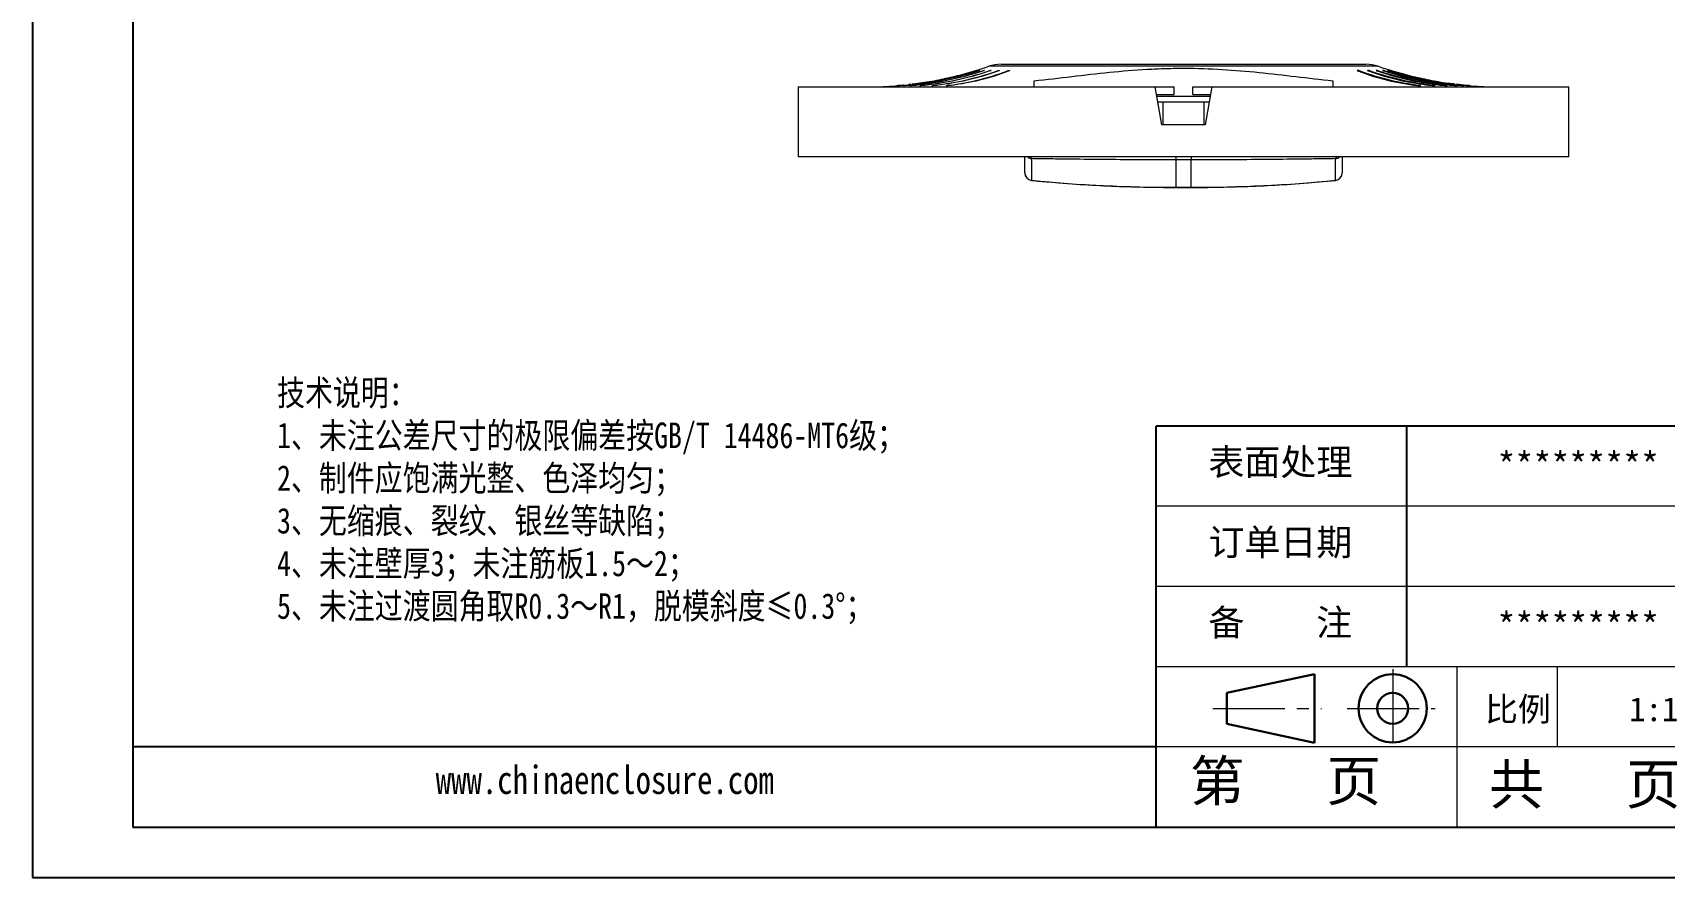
# Model space of a CAD drawing. Header units: inches. Extents: x -1125 to 2189, y 556 to 1115.
# Drawn here: x 767.9 to 1199.7, y 557.2 to 780.8 of the extents above; entities that cross this region are included whole.
import ezdxf

# ---------------------------------------------------------------- set-up
doc = ezdxf.new("R2010")
doc.units = ezdxf.units.IN
doc.linetypes.add('CENTER2', pattern=[28.575, 19.05, -3.175, 3.175, -3.175])
doc.layers.add('文字', color=81, linetype='Continuous')
for name, color, linetype, lineweight in [('粗实线', 7, 'Continuous', 30), ('细实线', 3, 'Continuous', 9), ('细点划线', 2, 'CENTER2', 9)]:
    doc.layers.add(name, color=color, linetype=linetype, lineweight=lineweight)
doc.styles.get("Standard").update_dxf_attribs({"font": 'txt', "bigfont": 'gbcbig.shx'})
doc.styles.add('宋体', font='', dxfattribs={"width": 0.8, "height": 3.5})
doc.styles.get('宋体').set_extended_font_data('SimSun')

msp = doc.modelspace()

# ---------------------------------------------------------------- linework, layer by layer
for p, q in [((767.916, 1114.584), (767.916, 557.2)), ((794.458, 1101.313), (794.458, 570.471)), ((1224.439, 676.64), (1065.187, 676.64)), ((1065.187, 570.471), (1065.187, 676.64)), ((1131.542, 612.939), (1131.542, 676.64)), ((1065.187, 591.705), (794.458, 591.705)), ((794.458, 570.471), (1542.944, 570.471)), ((767.916, 557.2), (1556.215, 557.2))]:
    msp.add_line(p, q)
at = {"color": 8, "linetype": 'Continuous', "lineweight": 15}
for p, q in [((1020.794, 770.488), (1020.794, 770.599)), ((1072.454, 771.843), (1020.911, 771.843)), ((1023.003, 770.453), (1023.003, 770.599)), ((1025.686, 770.412), (1025.686, 770.599)), ((1123.997, 771.843), (1072.454, 771.843)), ((1119.222, 770.412), (1119.222, 770.599)), ((1121.906, 770.453), (1121.906, 770.599)), ((1124.114, 770.488), (1124.114, 770.599)), ((1002.937, 766.731), (1002.937, 766.761)), ((1006.113, 766.726), (1006.113, 766.761)), ((1009.926, 766.723), (1009.926, 766.761)), ((1134.982, 766.723), (1134.982, 766.761)), ((1138.796, 766.726), (1138.796, 766.761)), ((1141.972, 766.731), (1141.972, 766.761)), ((1032.263, 741.674), (1032.261, 741.644)), ((1070.404, 739.794), (1070.404, 739.824)), ((1074.504, 739.794), (1074.504, 739.824)), ((1112.648, 741.644), (1112.645, 741.674))]:
    msp.add_line(p, q, dxfattribs=at)
at = {"color": 7, "linetype": 'Continuous', "lineweight": 15}
for p, q in [((1024.17, 772.389), (1120.738, 772.389)), ((970.454, 766.389), (970.454, 747.889)), ((970.454, 766.389), (1064.941, 766.389)), ((997.507, 766.761), (998.225, 766.844)), ((998.234, 766.832), (997.679, 766.767)), ((998.398, 766.883), (998.269, 766.87)), ((1000.252, 767.09), (999.717, 767.027)), ((1066.704, 756.389), (1064.941, 766.389)), ((1064.941, 766.389), (1069.954, 766.389)), ((1065.294, 764.389), (1069.954, 764.389)), ((1069.954, 764.389), (1069.954, 766.389)), ((1074.954, 764.389), (1074.954, 766.389)), ((1074.954, 766.389), (1079.967, 766.389)), ((1074.954, 764.389), (1079.615, 764.389)), ((1079.967, 766.389), (1078.204, 756.389)), ((1079.967, 766.389), (1174.454, 766.389)), ((1147.402, 766.761), (1146.683, 766.844)), ((1146.711, 766.828), (1147.23, 766.767)), ((1174.454, 747.889), (1174.454, 766.389)), ((1079.527, 763.889), (1065.382, 763.889)), ((1079.263, 762.389), (1065.64, 762.389)), ((1066.954, 762.389), (1066.954, 756.389)), ((1077.954, 756.389), (1077.954, 762.389)), ((1078.204, 756.389), (1066.704, 756.389)), ((1174.454, 747.889), (970.454, 747.889)), ((1030.454, 743.635), (1030.454, 747.889)), ((1032.263, 747.41), (1032.263, 741.674)), ((1070.404, 747.122), (1070.404, 739.824)), ((1074.504, 739.824), (1074.504, 747.122)), ((1112.645, 741.674), (1112.645, 747.41)), ((1114.454, 747.889), (1114.454, 743.635)), ((1070.404, 739.824), (1074.504, 739.824)), ((1070.404, 739.794), (1074.504, 739.794))]:
    msp.add_line(p, q, dxfattribs=at)
at = {"color": 7, "linetype": 'Continuous', "lineweight": 15, "flags": 128}
msp.add_lwpolyline([(1146.635, 766.871), (1145.937, 766.943), (1144.726, 767.082)], dxfattribs=at)
at = {"color": 7, "linetype": 'Continuous', "lineweight": 15}
for centre, radius, start, end in [((988.204, 866.724), 100.36, 284.90638, 289.02021), ((1024.17, 762.389), 10, 90, 109.02021), ((1120.738, 762.389), 10, 70.97979, 90), ((1156.704, 866.724), 100.36, 250.97979, 255.20768), ((988.204, 866.724), 100.36, 271.28475, 275.09192), ((1156.704, 866.724), 100.36, 264.84624, 268.71525), ((1032.454, 743.635), 2, 180, 264.44451), ((1032.436, 743.648), 1.981, 180.38646, 265.01567), ((1112.473, 743.648), 1.981, 274.98433, 359.61354), ((1112.454, 743.635), 2, 275.55549, 0)]:
    msp.add_arc(centre, radius, start, end, dxfattribs=at)
at = {"color": 8, "linetype": 'Continuous', "lineweight": 15}
for centre, radius, start, end in [((1032.45, 749.415), 2.014, 229.24179, 264.6744), ((1032.773, 748.234), 0.969, 200.83999, 238.28979), ((1082.33, 747.992), 11.958, 180.4892, 184.16965), ((1062.578, 747.992), 11.958, 355.83035, 359.5108), ((1112.135, 748.234), 0.969, 301.71021, 339.16001), ((1112.458, 749.415), 2.014, 275.3256, 310.75821)]:
    msp.add_arc(centre, radius, start, end, dxfattribs=at)
at = {"color": 7, "linetype": 'Continuous', "lineweight": 15}
for centre, major_axis, ratio, start_param, end_param in [((1072.454, 731.058), (91.081, 0), 0.1764123, 1.5482897, 1.5933029), ((1070.404, 1145.933), (0, 406.109), 0.9849563, 3.0460952, 3.1415927), ((1074.504, 1145.933), (0, 406.109), 0.9849563, 3.1415927, 3.2370901)]:
    msp.add_ellipse(centre, major_axis=major_axis, ratio=ratio, start_param=start_param, end_param=end_param, dxfattribs=at)
for points, knots in [([(998.613, 766.761), (1001.887, 767.063), (1005.129, 767.536), (1011.553, 768.816), (1014.734, 769.623), (1017.883, 770.599)], [0, 0, 0, 0, 0.5, 0.5, 1, 1, 1, 1]), ([(1018.151, 770.626), (1015.002, 769.645), (1011.821, 768.834), (1005.398, 767.547), (1002.155, 767.072), (998.88, 766.767)], [0, 0, 0, 0, 0.5, 0.5, 1, 1, 1, 1]), ([(1000.429, 766.761), (1003.598, 767.063), (1006.737, 767.536), (1012.955, 768.816), (1016.034, 769.623), (1019.082, 770.599)], [0, 0, 0, 0, 0.5, 0.5, 1, 1, 1, 1]), ([(1017.38, 770.626), (1015.778, 770.162), (1012.572, 769.235), (1007.665, 768.167), (1003.672, 767.448), (1001.299, 767.186), (1000.6, 767.109)], [0, 0, 0, 0, 0.2913617, 0.5827233, 0.8770819, 1, 1, 1, 1]), ([(1000.667, 767.128), (1001.269, 767.194), (1003.528, 767.443), (1007.425, 768.141), (1012.349, 769.201), (1015.589, 770.133), (1017.208, 770.599)], [0, 0, 0, 0, 0.1074073, 0.4029213, 0.7014603, 1, 1, 1, 1]), ([(1019.443, 770.626), (1016.395, 769.645), (1013.316, 768.834), (1007.098, 767.547), (1003.959, 767.072), (1000.789, 766.767)], [0, 0, 0, 0, 0.5, 0.5, 1, 1, 1, 1]), ([(1002.937, 766.761), (1005.971, 767.063), (1008.976, 767.536), (1014.928, 768.816), (1017.876, 769.623), (1020.794, 770.599)], [0, 0, 0, 0, 0.5, 0.5, 1, 1, 1, 1]), ([(1021.245, 770.626), (1018.326, 769.645), (1015.379, 768.834), (1009.427, 767.547), (1006.421, 767.072), (1003.387, 766.767)], [0, 0, 0, 0, 0.5, 0.5, 1, 1, 1, 1]), ([(1006.113, 766.761), (1008.982, 767.063), (1011.824, 767.536), (1017.454, 768.816), (1020.242, 769.623), (1023.003, 770.599)], [0, 0, 0, 0, 0.5, 0.5, 1, 1, 1, 1]), ([(1023.538, 770.626), (1020.778, 769.645), (1017.991, 768.834), (1012.361, 767.547), (1009.518, 767.072), (1006.648, 766.767)], [0, 0, 0, 0, 0.5, 0.5, 1, 1, 1, 1]), ([(1009.926, 766.761), (1012.604, 767.063), (1015.256, 767.536), (1020.509, 768.816), (1023.111, 769.623), (1025.686, 770.599)], [0, 0, 0, 0, 0.5, 0.5, 1, 1, 1, 1]), ([(1026.302, 770.626), (1023.727, 769.645), (1021.126, 768.834), (1015.872, 767.547), (1013.22, 767.072), (1010.542, 766.767)], [0, 0, 0, 0, 0.5, 0.5, 1, 1, 1, 1]), ([(1017.208, 770.599), (1017.336, 770.638), (1017.469, 770.677), (1017.684, 770.739), (1017.763, 770.76), (1017.81, 770.768), (1017.778, 770.755), (1017.624, 770.702), (1017.508, 770.665), (1017.38, 770.626)], [0, 0, 0, 0, 0.25, 0.25, 0.5, 0.5, 0.75, 0.75, 1, 1, 1, 1]), ([(1017.883, 770.599), (1017.952, 770.621), (1018.023, 770.642), (1018.163, 770.683), (1018.232, 770.702), (1018.411, 770.749), (1018.497, 770.768), (1018.514, 770.765)], [0, 0, 0, 0, 0.25, 0.25, 0.5, 0.5, 1, 1, 1, 1]), ([(1018.511, 770.761), (1018.511, 770.759), (1018.512, 770.754), (1018.453, 770.728), (1018.348, 770.69), (1018.237, 770.653), (1018.168, 770.631), (1018.151, 770.626)], [0, 0, 0, 0, 0.15898476, 0.40285123, 0.65437496, 0.91674372, 1, 1, 1, 1]), ([(1019.082, 770.599), (1019.203, 770.638), (1019.339, 770.677), (1019.579, 770.739), (1019.679, 770.76), (1019.777, 770.768), (1019.773, 770.755), (1019.664, 770.702), (1019.564, 770.665), (1019.443, 770.626)], [0, 0, 0, 0, 0.25, 0.25, 0.5, 0.5, 0.75, 0.75, 1, 1, 1, 1]), ([(1020.794, 770.599), (1020.91, 770.638), (1021.046, 770.677), (1021.294, 770.739), (1021.404, 770.76), (1021.525, 770.768), (1021.535, 770.755), (1021.451, 770.702), (1021.36, 770.665), (1021.245, 770.626)], [0, 0, 0, 0, 0.25, 0.25, 0.5, 0.5, 0.75, 0.75, 1, 1, 1, 1]), ([(1023.003, 770.599), (1023.112, 770.638), (1023.246, 770.677), (1023.501, 770.739), (1023.619, 770.76), (1023.763, 770.768), (1023.787, 770.755), (1023.728, 770.702), (1023.648, 770.665), (1023.538, 770.626)], [0, 0, 0, 0, 0.25, 0.25, 0.5, 0.5, 0.75, 0.75, 1, 1, 1, 1]), ([(1025.686, 770.599), (1025.788, 770.638), (1025.919, 770.677), (1026.178, 770.739), (1026.304, 770.76), (1026.469, 770.768), (1026.507, 770.755), (1026.473, 770.702), (1026.404, 770.665), (1026.302, 770.626)], [0, 0, 0, 0, 0.25, 0.25, 0.5, 0.5, 0.75, 0.75, 1, 1, 1, 1]), ([(1032.954, 768.012), (1036.272, 768.376), (1039.587, 768.772), (1046.218, 769.55), (1049.534, 769.932), (1056.173, 770.593), (1059.496, 770.871), (1064.491, 771.154), (1066.157, 771.226), (1068.66, 771.297), (1069.494, 771.314), (1070.747, 771.33), (1071.373, 771.336), (1072, 771.338), (1072.418, 771.339), (1072.624, 771.339), (1076.112, 771.331), (1079.387, 771.221), (1085.922, 770.831), (1089.182, 770.552), (1095.694, 769.896), (1098.947, 769.521), (1105.45, 768.757), (1108.701, 768.369), (1111.954, 768.012)], [0, 0, 0, 0, 0.125, 0.125, 0.25, 0.25, 0.375, 0.375, 0.4375, 0.4375, 0.46875, 0.46875, 0.484375, 0.4921875, 0.4921875, 0.5, 0.5, 0.625, 0.625, 0.75, 0.75, 0.875, 0.875, 1, 1, 1, 1]), ([(1119.222, 770.599), (1119.12, 770.638), (1118.989, 770.677), (1118.73, 770.739), (1118.604, 770.76), (1118.439, 770.768), (1118.401, 770.755), (1118.436, 770.702), (1118.504, 770.665), (1118.606, 770.626)], [0, 0, 0, 0, 0.25, 0.25, 0.5, 0.5, 0.75, 0.75, 1, 1, 1, 1]), ([(1118.606, 770.626), (1121.182, 769.645), (1123.783, 768.834), (1129.036, 767.547), (1131.688, 767.072), (1134.367, 766.767)], [0, 0, 0, 0, 0.5, 0.5, 1, 1, 1, 1]), ([(1134.982, 766.761), (1132.304, 767.063), (1129.652, 767.536), (1124.399, 768.816), (1121.798, 769.623), (1119.222, 770.599)], [0, 0, 0, 0, 0.5, 0.5, 1, 1, 1, 1]), ([(1121.906, 770.599), (1121.796, 770.638), (1121.662, 770.677), (1121.408, 770.739), (1121.289, 770.76), (1121.145, 770.768), (1121.121, 770.755), (1121.181, 770.702), (1121.261, 770.665), (1121.37, 770.626)], [0, 0, 0, 0, 0.25, 0.25, 0.5, 0.5, 0.75, 0.75, 1, 1, 1, 1]), ([(1121.37, 770.626), (1124.13, 769.645), (1126.918, 768.834), (1132.548, 767.547), (1135.39, 767.072), (1138.26, 766.767)], [0, 0, 0, 0, 0.5, 0.5, 1, 1, 1, 1]), ([(1138.796, 766.761), (1135.926, 767.063), (1133.084, 767.536), (1127.454, 768.816), (1124.666, 769.623), (1121.906, 770.599)], [0, 0, 0, 0, 0.5, 0.5, 1, 1, 1, 1]), ([(1124.114, 770.599), (1123.999, 770.638), (1123.863, 770.677), (1123.615, 770.739), (1123.504, 770.76), (1123.383, 770.768), (1123.373, 770.755), (1123.458, 770.702), (1123.548, 770.665), (1123.664, 770.626)], [0, 0, 0, 0, 0.25, 0.25, 0.5, 0.5, 0.75, 0.75, 1, 1, 1, 1]), ([(1123.664, 770.626), (1126.582, 769.645), (1129.529, 768.834), (1135.482, 767.547), (1138.487, 767.072), (1141.522, 766.767)], [0, 0, 0, 0, 0.5, 0.5, 1, 1, 1, 1]), ([(1141.972, 766.761), (1138.938, 767.063), (1135.933, 767.536), (1129.98, 768.816), (1127.033, 769.623), (1124.114, 770.599)], [0, 0, 0, 0, 0.5, 0.5, 1, 1, 1, 1]), ([(1125.826, 770.599), (1125.706, 770.638), (1125.569, 770.677), (1125.33, 770.739), (1125.229, 770.76), (1125.132, 770.768), (1125.136, 770.755), (1125.245, 770.702), (1125.345, 770.665), (1125.465, 770.626)], [0, 0, 0, 0, 0.25, 0.25, 0.5, 0.5, 0.75, 0.75, 1, 1, 1, 1]), ([(1125.465, 770.626), (1128.514, 769.645), (1131.592, 768.834), (1137.81, 767.547), (1140.949, 767.072), (1144.119, 766.767)], [0, 0, 0, 0, 0.5, 0.5, 1, 1, 1, 1]), ([(1144.48, 766.761), (1141.311, 767.063), (1138.172, 767.536), (1131.954, 768.816), (1128.875, 769.623), (1125.826, 770.599)], [0, 0, 0, 0, 0.5, 0.5, 1, 1, 1, 1]), ([(1127.025, 770.599), (1126.957, 770.621), (1126.885, 770.642), (1126.745, 770.683), (1126.677, 770.702), (1126.497, 770.749), (1126.411, 770.768), (1126.395, 770.765)], [0, 0, 0, 0, 0.25, 0.25, 0.5, 0.5, 1, 1, 1, 1]), ([(1126.397, 770.761), (1126.397, 770.759), (1126.397, 770.754), (1126.455, 770.728), (1126.56, 770.69), (1126.671, 770.653), (1126.741, 770.631), (1126.758, 770.626)], [0, 0, 0, 0, 0.15898476, 0.40285123, 0.65437496, 0.91674372, 1, 1, 1, 1]), ([(1126.758, 770.626), (1129.907, 769.645), (1133.087, 768.834), (1139.511, 767.547), (1142.753, 767.072), (1146.028, 766.767)], [0, 0, 0, 0, 0.5, 0.5, 1, 1, 1, 1]), ([(1146.296, 766.761), (1143.022, 767.063), (1139.779, 767.536), (1133.356, 768.816), (1130.175, 769.623), (1127.025, 770.599)], [0, 0, 0, 0, 0.5, 0.5, 1, 1, 1, 1]), ([(1127.7, 770.599), (1127.573, 770.638), (1127.439, 770.677), (1127.224, 770.739), (1127.145, 770.76), (1127.098, 770.768), (1127.13, 770.755), (1127.284, 770.702), (1127.401, 770.665), (1127.528, 770.626)], [0, 0, 0, 0, 0.25, 0.25, 0.5, 0.5, 0.75, 0.75, 1, 1, 1, 1]), ([(1127.528, 770.626), (1129.131, 770.162), (1132.337, 769.235), (1137.243, 768.168), (1141.177, 767.457), (1143.49, 767.201), (1144.129, 767.13)], [0, 0, 0, 0, 0.2944579, 0.5889156, 0.8864021, 1, 1, 1, 1]), ([(1144.241, 767.128), (1143.639, 767.194), (1141.381, 767.443), (1137.483, 768.141), (1132.559, 769.201), (1129.32, 770.133), (1127.7, 770.599)], [0, 0, 0, 0, 0.1074073, 0.4029213, 0.7014603, 1, 1, 1, 1]), ([(997.195, 766.767), (997.064, 766.755), (996.931, 766.743), (996.733, 766.727), (996.669, 766.721), (996.65, 766.72), (996.693, 766.724), (996.865, 766.739), (996.989, 766.749), (997.121, 766.761)], [0, 0, 0, 0, 0.25, 0.25, 0.5, 0.5, 0.75, 0.75, 1, 1, 1, 1]), ([(997.679, 766.767), (997.622, 766.762), (997.509, 766.752), (997.347, 766.738), (997.212, 766.728), (997.125, 766.722), (997.086, 766.72), (997.095, 766.721), (997.096, 766.721)], [0, 0, 0, 0, 0.1942897, 0.388827, 0.5830199, 0.7765324, 0.9694049, 1, 1, 1, 1]), ([(997.112, 766.724), (997.139, 766.727), (997.19, 766.732), (997.328, 766.745), (997.414, 766.753), (997.507, 766.761)], [0, 0, 0, 0, 0.5, 0.5, 1, 1, 1, 1]), ([(998.88, 766.767), (998.825, 766.762), (998.713, 766.752), (998.545, 766.738), (998.401, 766.728), (998.299, 766.722), (998.247, 766.72), (998.252, 766.721), (998.254, 766.722)], [0, 0, 0, 0, 0.1839369, 0.3681029, 0.5519505, 0.735149, 0.9177472, 1, 1, 1, 1]), ([(998.255, 766.724), (998.272, 766.727), (998.315, 766.732), (998.441, 766.745), (998.523, 766.753), (998.613, 766.761)], [0, 0, 0, 0, 0.5, 0.5, 1, 1, 1, 1]), ([(1000.111, 766.724), (1000.119, 766.727), (1000.153, 766.732), (1000.265, 766.745), (1000.341, 766.753), (1000.429, 766.761)], [0, 0, 0, 0, 0.5, 0.5, 1, 1, 1, 1]), ([(1000.789, 766.767), (1000.735, 766.762), (1000.626, 766.752), (1000.454, 766.738), (1000.302, 766.728), (1000.186, 766.722), (1000.117, 766.72), (1000.115, 766.722), (1000.114, 766.723)], [0, 0, 0, 0, 0.1746096, 0.3494434, 0.5239823, 0.6978966, 0.8712412, 1, 1, 1, 1]), ([(1003.387, 766.767), (1003.334, 766.762), (1003.228, 766.752), (1003.055, 766.738), (1002.897, 766.728), (1002.766, 766.721), (1002.687, 766.72), (1002.653, 766.721), (1002.662, 766.724), (1002.663, 766.724)], [0, 0, 0, 0, 0.1662397, 0.332705, 0.4988876, 0.664479, 0.8295265, 0.994273, 1, 1, 1, 1]), ([(1006.648, 766.767), (1006.598, 766.762), (1006.497, 766.752), (1006.323, 766.738), (1006.159, 766.728), (1006.019, 766.721), (1005.923, 766.72), (1005.878, 766.722), (1005.885, 766.725), (1005.887, 766.726)], [0, 0, 0, 0, 0.1586064, 0.3174463, 0.4760118, 0.6340122, 0.7914985, 0.9486935, 1, 1, 1, 1]), ([(1010.542, 766.767), (1010.494, 766.762), (1010.398, 766.752), (1010.227, 766.738), (1010.059, 766.728), (1009.91, 766.721), (1009.8, 766.72), (1009.739, 766.722), (1009.74, 766.727), (1009.741, 766.728)], [0, 0, 0, 0, 0.1516065, 0.3034452, 0.4550208, 0.6060637, 0.7566094, 0.9068794, 1, 1, 1, 1]), ([(1032.954, 766.389), (1032.954, 766.406), (1032.954, 766.442), (1032.954, 766.504), (1032.954, 766.535), (1032.954, 766.556), (1032.954, 766.567), (1032.954, 766.665), (1032.954, 766.778), (1032.954, 767.19), (1032.954, 767.562), (1032.954, 768.012)], [0, 0, 0, 0, 0.125, 0.1875, 0.21875, 0.21875, 0.25, 0.25, 0.5, 0.5, 1, 1, 1, 1]), ([(1111.954, 768.012), (1111.954, 767.547), (1111.954, 767.166), (1111.954, 766.819), (1111.954, 766.725), (1111.954, 766.632), (1111.954, 766.591), (1111.954, 766.571), (1111.954, 766.561), (1111.954, 766.557), (1111.954, 766.555), (1111.954, 766.553), (1111.954, 766.473), (1111.954, 766.419), (1111.954, 766.389)], [0, 0, 0, 0, 0.5, 0.5, 0.625, 0.6875, 0.71875, 0.734375, 0.7421875, 0.7460937, 0.7460937, 0.75, 0.75, 1, 1, 1, 1]), ([(1134.367, 766.767), (1134.414, 766.762), (1134.51, 766.752), (1134.682, 766.738), (1134.85, 766.728), (1134.999, 766.721), (1135.109, 766.72), (1135.17, 766.722), (1135.168, 766.727), (1135.168, 766.728)], [0, 0, 0, 0, 0.1516065, 0.3034452, 0.4550208, 0.6060637, 0.7566094, 0.9068794, 1, 1, 1, 1]), ([(1138.26, 766.767), (1138.311, 766.762), (1138.412, 766.752), (1138.585, 766.738), (1138.749, 766.728), (1138.89, 766.721), (1138.985, 766.72), (1139.031, 766.722), (1139.024, 766.725), (1139.022, 766.726)], [0, 0, 0, 0, 0.1586064, 0.3174463, 0.4760118, 0.6340122, 0.7914985, 0.9486935, 1, 1, 1, 1]), ([(1141.522, 766.767), (1141.574, 766.762), (1141.68, 766.752), (1141.853, 766.738), (1142.012, 766.728), (1142.142, 766.721), (1142.222, 766.72), (1142.255, 766.721), (1142.246, 766.724), (1142.246, 766.724)], [0, 0, 0, 0, 0.1662397, 0.332705, 0.4988876, 0.664479, 0.8295265, 0.994273, 1, 1, 1, 1]), ([(1144.119, 766.767), (1144.174, 766.762), (1144.283, 766.752), (1144.454, 766.738), (1144.607, 766.728), (1144.723, 766.722), (1144.791, 766.72), (1144.793, 766.722), (1144.794, 766.723)], [0, 0, 0, 0, 0.1746096, 0.3494434, 0.5239823, 0.6978966, 0.8712412, 1, 1, 1, 1]), ([(1144.798, 766.724), (1144.79, 766.727), (1144.755, 766.732), (1144.644, 766.745), (1144.567, 766.753), (1144.48, 766.761)], [0, 0, 0, 0, 0.5, 0.5, 1, 1, 1, 1]), ([(1146.028, 766.767), (1146.084, 766.762), (1146.195, 766.752), (1146.363, 766.738), (1146.507, 766.728), (1146.61, 766.722), (1146.661, 766.72), (1146.656, 766.721), (1146.655, 766.722)], [0, 0, 0, 0, 0.1839369, 0.3681029, 0.5519505, 0.735149, 0.9177472, 1, 1, 1, 1]), ([(1146.653, 766.724), (1146.636, 766.727), (1146.593, 766.732), (1146.468, 766.745), (1146.386, 766.753), (1146.296, 766.761)], [0, 0, 0, 0, 0.5, 0.5, 1, 1, 1, 1]), ([(1147.23, 766.767), (1147.286, 766.762), (1147.399, 766.752), (1147.562, 766.738), (1147.697, 766.728), (1147.784, 766.722), (1147.822, 766.72), (1147.813, 766.721), (1147.812, 766.721)], [0, 0, 0, 0, 0.1942897, 0.388827, 0.5830199, 0.7765324, 0.9694049, 1, 1, 1, 1]), ([(1147.796, 766.724), (1147.77, 766.727), (1147.719, 766.732), (1147.581, 766.745), (1147.494, 766.753), (1147.402, 766.761)], [0, 0, 0, 0, 0.5, 0.5, 1, 1, 1, 1]), ([(1147.713, 766.767), (1147.845, 766.755), (1147.977, 766.743), (1148.175, 766.727), (1148.239, 766.721), (1148.259, 766.72), (1148.216, 766.724), (1148.043, 766.739), (1147.919, 766.749), (1147.788, 766.761)], [0, 0, 0, 0, 0.25, 0.25, 0.5, 0.5, 0.75, 0.75, 1, 1, 1, 1]), ([(1070.404, 747.122), (1067.093, 747.109), (1063.815, 747.108), (1057.321, 747.126), (1054.106, 747.145), (1047.739, 747.2), (1044.587, 747.236), (1039.907, 747.297), (1038.353, 747.319), (1035.283, 747.364), (1033.765, 747.387), (1032.263, 747.41)], [0, 0, 0, 0, 0.25, 0.25, 0.5, 0.5, 0.75, 0.75, 0.875, 0.875, 1, 1, 1, 1]), ([(1112.645, 747.41), (1111.143, 747.387), (1109.625, 747.364), (1106.555, 747.319), (1105.001, 747.297), (1100.322, 747.236), (1097.17, 747.2), (1090.803, 747.145), (1087.587, 747.126), (1081.094, 747.108), (1077.815, 747.109), (1074.504, 747.122)], [0, 0, 0, 0, 0.125, 0.125, 0.25, 0.25, 0.5, 0.5, 0.75, 0.75, 1, 1, 1, 1]), ([(1032.261, 741.644), (1033.731, 741.506), (1037.989, 741.107), (1045.047, 740.581), (1053.433, 740.131), (1061.887, 739.847), (1067.545, 739.812), (1070.404, 739.794)], [0, 0, 0, 0, 0.1159987, 0.3358362, 0.5556624, 0.7754787, 1, 1, 1, 1]), ([(1074.504, 739.794), (1075.981, 739.799), (1080.257, 739.813), (1087.331, 739.973), (1095.721, 740.337), (1104.164, 740.873), (1109.8, 741.385), (1112.648, 741.644)], [0, 0, 0, 0, 0.1159762, 0.3357846, 0.5556006, 0.7754256, 1, 1, 1, 1])]:
    msp.add_open_spline(points, degree=3, knots=knots, dxfattribs=at)
for points in [[(1002.688, 766.731), (1002.73, 766.739), (1002.82, 766.749), (1002.937, 766.761)], [(1005.893, 766.731), (1005.923, 766.739), (1006.002, 766.749), (1006.113, 766.761)], [(1009.738, 766.731), (1009.755, 766.739), (1009.823, 766.749), (1009.926, 766.761)], [(1135.17, 766.731), (1135.153, 766.739), (1135.085, 766.749), (1134.982, 766.761)], [(1139.015, 766.731), (1138.986, 766.739), (1138.906, 766.749), (1138.796, 766.761)], [(1142.221, 766.731), (1142.179, 766.739), (1142.089, 766.749), (1141.972, 766.761)]]:
    msp.add_open_spline(points, degree=3, dxfattribs=at)
at = {"layer": '粗实线', "color": 7}
for p, q in [((1107.152, 610.952), (1083.951, 606.035)), ((1107.152, 610.952), (1107.152, 592.769)), ((1083.951, 606.035), (1083.951, 597.83)), ((1083.951, 597.83), (1107.152, 592.769))]:
    msp.add_line(p, q, dxfattribs=at)
for radius in [9.02, 4.103]:
    msp.add_circle((1127.801, 601.932), radius, dxfattribs=at)
at = {"layer": '细实线', "color": 7}
for p, q in [((1224.439, 655.406), (1065.187, 655.406)), ((1224.439, 634.172), (1065.187, 634.172)), ((1542.944, 612.939), (1065.187, 612.939)), ((1144.813, 612.939), (1144.813, 570.471)), ((1171.355, 612.939), (1171.355, 591.705)), ((1224.439, 591.705), (1065.187, 591.705))]:
    msp.add_line(p, q, dxfattribs=at)
at = {"layer": '细点划线', "color": 7}
for p, q in [((1127.801, 612.316), (1127.801, 591.705)), ((1080.252, 601.932), (1108.93, 601.932)), ((1115.738, 601.932), (1139.051, 601.932))]:
    msp.add_line(p, q, dxfattribs=at)

# ---------------------------------------------------------------- texts
at = {"char_height": 6.98305, "width": 3968.81825, "attachment_point": 1}
for s, insert in [('{\\fSimHei|b0|i0|c134|p49;表面处理}', (1079.035, 670.614)), ('{\\fSimHei|b0|i0|c134|p49;*********}', (1155.518, 669.716)), ('{\\fSimHei|b0|i0|c134|p49;订单日期}', (1079.035, 649.38)), ('{\\fSimHei|b0|i0|c134|p49;备    注}', (1079.035, 628.146)), ('{\\fSimHei|b0|i0|c134|p49;*********}', (1155.518, 627.249))]:
    msp.add_mtext(s, dxfattribs=dict(at, insert=insert))
at = {"layer": '文字', "color": 0, "attachment_point": 1, "style": '宋体'}
for s, insert, char_height, width in [('{\\H1.111x;技术说明：\\P1、未注公差尺寸的极限偏差按GB/T 14486-MT6级；\\P2、制件应饱满光整、色泽均匀；\\P3、无缩痕、裂纹、银丝等缺陷；\\P4、未注壁厚3；未注筋板1.5～2；\\P5、未注过渡圆角取R0.3～R1，脱模斜度≤0.3%%D；}', (832.589, 688.856), 6.09638, 244.14544), ('www.chinaenclosure.com', (874.585, 586.745), 7.47425, 131.3154)]:
    msp.add_mtext(s, dxfattribs=dict(at, insert=insert, char_height=char_height, width=width))
at = {"layer": '细实线', "color": 7, "attachment_point": 1}
for s, insert, char_height, width in [('{\\fSimSun|b0|i0|c134|p54;比例}', (1152.245, 604.897), 6.3701, 27.96276), ('{\\fSimSun|b0|i0|c134|p54;1:1}', (1190.399, 604.897), 6.3701, 27.96276), ('{\\fSimSun|b0|i0|c134|p54;第   页}', (1074.121, 588.056), 10.61683, 79.62624), ('{\\fSimSun|b0|i0|c134|p54; 共   页}', (1146.112, 587.154), 10.61683, 79.62624)]:
    msp.add_mtext(s, dxfattribs=dict(at, insert=insert, char_height=char_height, width=width))

doc.saveas('drawing.dxf')
